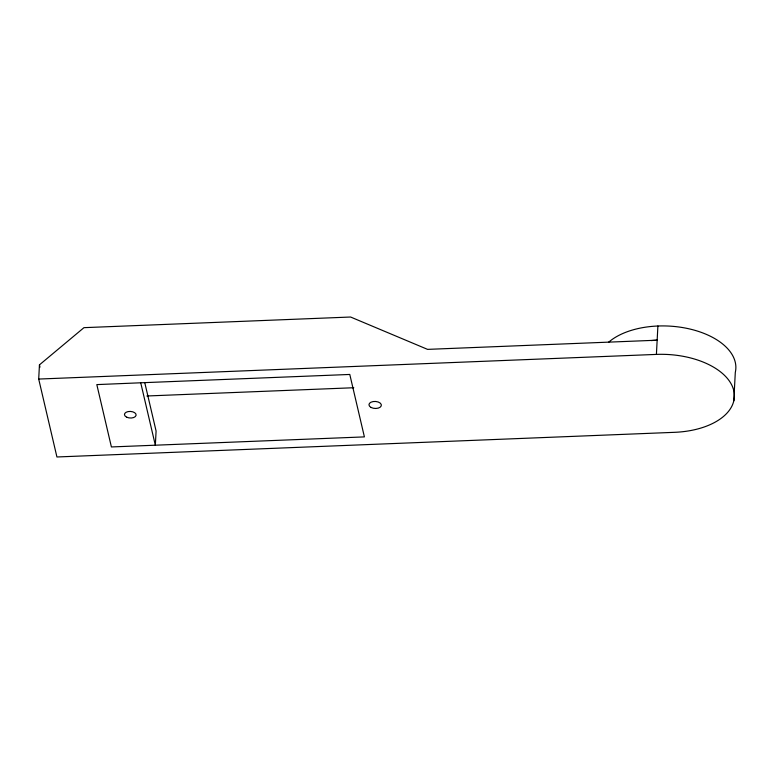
<?xml version="1.0" encoding="UTF-8"?>
<svg xmlns="http://www.w3.org/2000/svg" width="774" height="774" viewBox="0 0 774 774"><rect width="100%" height="100%" fill="white"/><g stroke="black" fill="none" stroke-linecap="round" stroke-linejoin="round"><path stroke-width="1.16" d="M38.7 379.057L656.41 354.405A68.925 38.942 3 0 1 733.781 390.638A68.925 38.942 3 0 1 674.638 432.318L56.928 456.979L38.7 379.057L39.445 364.864L83.96 327.663L350.593 317.021L427.577 349.374L657.155 340.202A68.925 38.942 3 0 0 651.263 340.589M656.41 354.405L657.9 326.009M733.81 400.816L735.3 372.42A68.925 38.942 3 0 0 690.195 329.095A68.925 38.942 3 0 0 608.587 342.253M140.733 382.791L96.818 384.601L111.398 446.946L364.399 436.894L349.79 374.452L140.733 382.791L155.342 445.243L156.087 431.041L144.728 382.472M146.867 395.988L353.776 387.735M39.445 364.864L39.977 367.157M371.056 407.443A6.221 3.512 3 0 0 381.253 405.866A6.221 3.512 3 0 0 373.194 401.551A6.221 3.512 3 0 0 371.056 407.443M126.752 417.225A5.844 3.299 3 0 0 136.079 415.357A5.844 3.299 3 0 0 128.049 411.594A5.844 3.299 3 0 0 126.752 417.225"/></g></svg>
